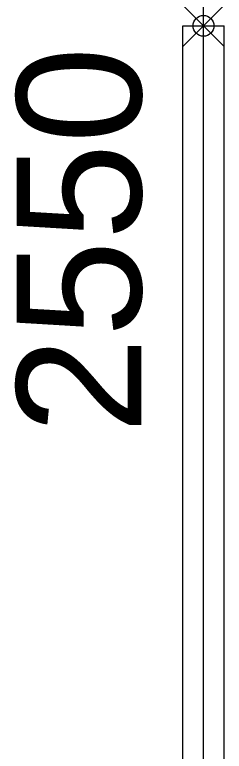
# Model space of a CAD drawing. Extents: x -3873 to 164127, y 7129 to 96529.
# Drawn here: x 44141 to 44393, y 51935 to 52822 of the extents above; entities that cross this region are included whole.
import ezdxf
from ezdxf.enums import TextEntityAlignment as Align

# ---------------------------------------------------------------- set-up
doc = ezdxf.new("R2010")
doc.units = 0
doc.header["$PDMODE"] = 35
doc.header["$PDSIZE"] = 25
doc.layers.get('0').update_dxf_attribs({"linetype": 'CONTINUOUS'})
doc.layers.add('LAYOUT Kromeka', color=1, linetype='CONTINUOUS', lineweight=5)
doc.styles.add('015_100', font='arial.ttf', dxfattribs={"height": 150})
doc.styles.add('MEYN_DIM', font='arial.ttf')

# ---------------------------------------------------------------- blocks, each defined once
blk = doc.blocks.new('updown_850_850_1100_2600')
at = {"linetype": 'Continuous', "ltscale": 20}
for p, q in [((0, 25), (2600, 25)), ((2600, 25), (2600, -25)), ((0, -25), (2600, -25))]:
    blk.add_line(p, q, dxfattribs=at)
at = {"color": 5, "linetype": 'Continuous', "ltscale": 20}
blk.add_point((2600, 0), dxfattribs=at)
at = {"color": 4, "linetype": 'Continuous', "ltscale": 20, "style": 'MEYN_DIM', "flags": 4}
blk.add_attdef('000', text='', height=150, dxfattribs=at).set_placement((0, 225), align=Align.TOP_LEFT)
blk.add_attdef('000', text='', height=150, dxfattribs=at).set_placement((2575, 225), align=Align.TOP_RIGHT)
at = {"color": 3, "linetype": 'Continuous', "ltscale": 20, "style": '015_100', "flags": 9}
blk.add_attdef('BLOCK', (-1081.72, 0), '', height=150, dxfattribs=at)

msp = doc.modelspace()

# ---------------------------------------------------------------- linework, layer by layer
at = {"layer": 'LAYOUT Kromeka', "ltscale": 20}
msp.add_line((44368.46, 50208.32), (44368.46, 64092.05), dxfattribs=at)

# ---------------------------------------------------------------- block references
at = {"layer": 'LAYOUT Kromeka', "color": 2, "ltscale": 20}
ref = msp.add_blockref('updown_850_850_1100_2600', (44368.46, 50208.32), dxfattribs=dict(at, rotation=90))
ref.add_attrib('000', '2550', dxfattribs={"layer": '0', "color": 4, "linetype": 'Continuous', "ltscale": 20, "height": 150, "rotation": 90, "style": 'MEYN_DIM'}).set_placement((44143.46, 52783.32), align=Align.TOP_RIGHT)

doc.saveas('drawing.dxf')
